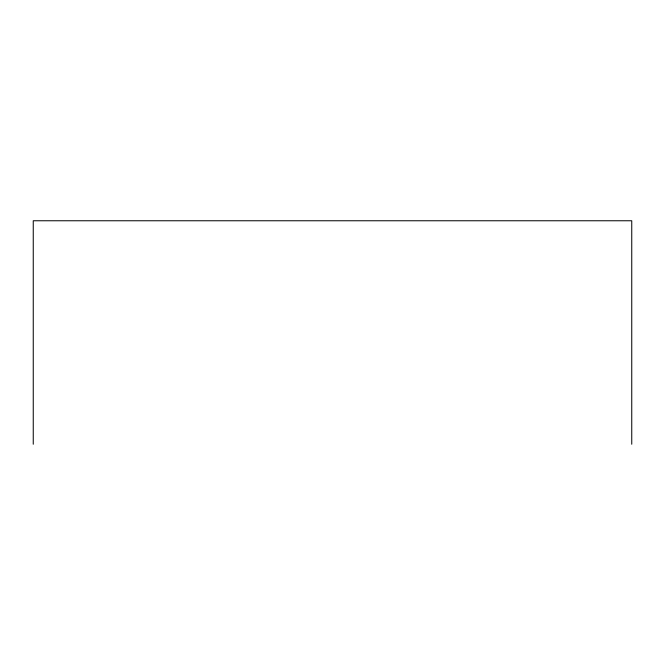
<?xml version="1.0" encoding="UTF-8"?>
<svg xmlns="http://www.w3.org/2000/svg" width="665" height="665" viewBox="0 0 665 665"><rect width="100%" height="100%" fill="white"/><g stroke="black" fill="none" stroke-linecap="round" stroke-linejoin="round"><path stroke-width="1" d="M631.75 444.237L631.75 220.763L33.25 220.763L33.25 444.237"/></g></svg>
